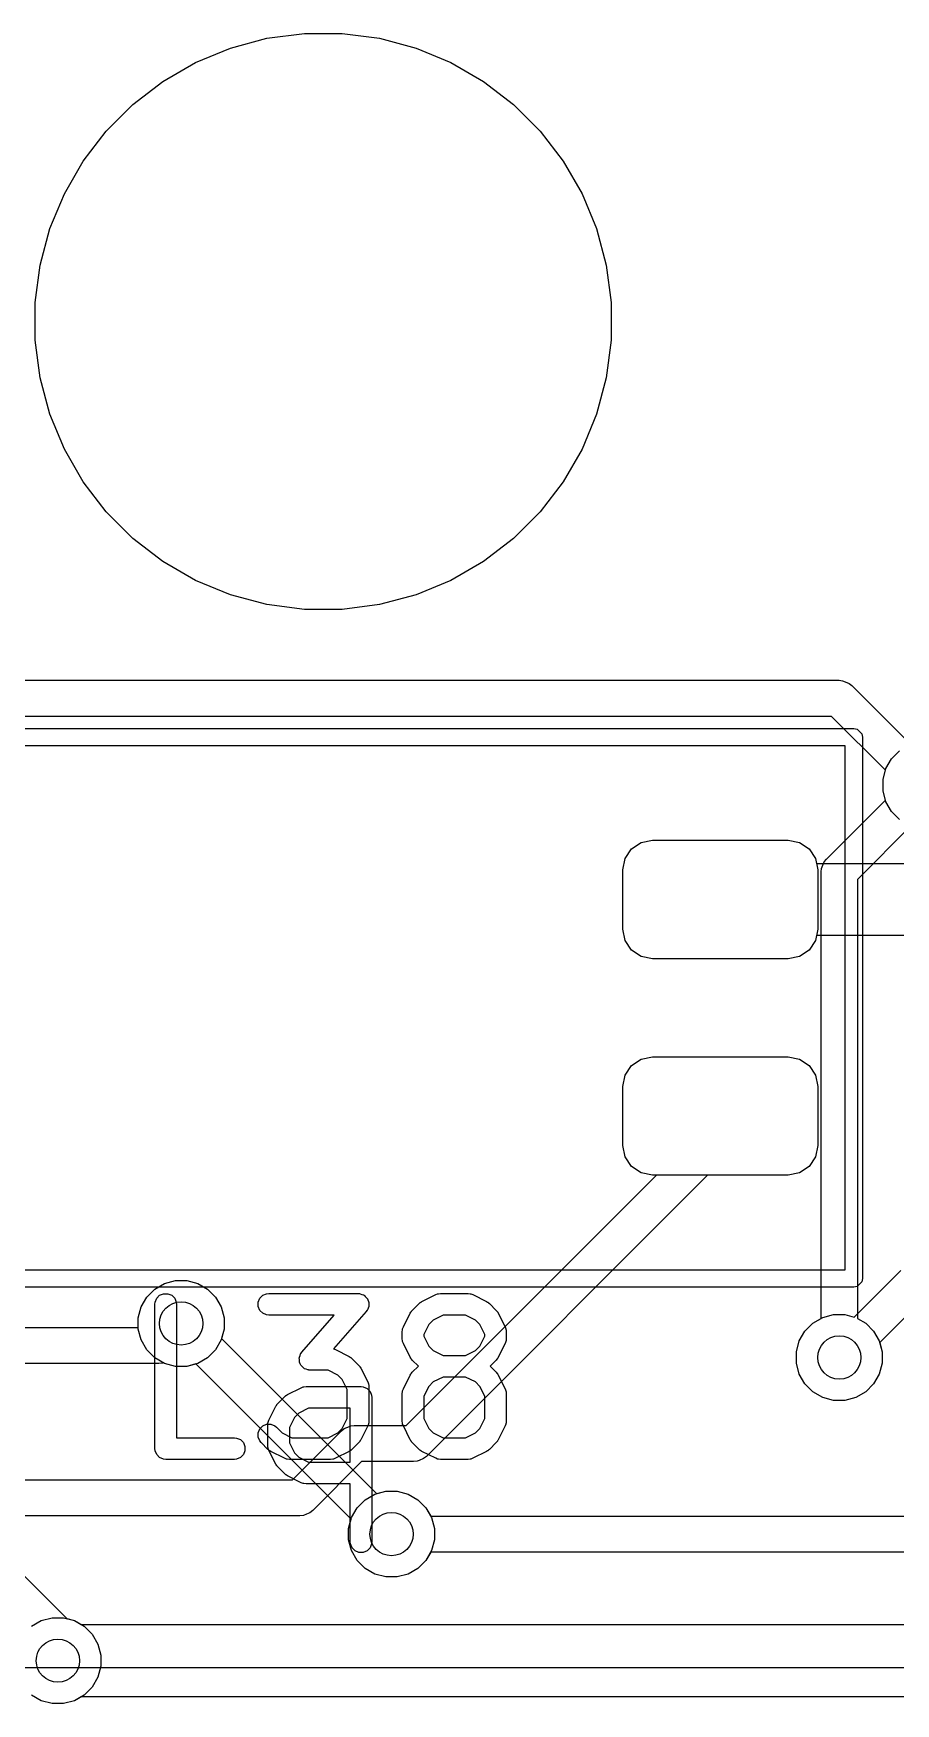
# Model space of a CAD drawing. Header units: millimetres. Extents: x 14 to 286, y -133 to -45.
# Drawn here: x 246.09 to 252.07, y -66.78 to -55.21 of the extents above; entities that cross this region are included whole.
import ezdxf

# ---------------------------------------------------------------- set-up
doc = ezdxf.new("R2010")
doc.units = ezdxf.units.MM
for name, color, linetype, true_color in [('B.Cu', 153, 'CONTINUOUS', 0x4d7fc4), ('B.Mask', 4, 'CONTINUOUS', 0x02ffee), ('B.Silkscreen', 31, 'CONTINUOUS', 0xe8b2a7), ('F.Cu', 13, 'CONTINUOUS', 0xc83434), ('F.Mask', 201, 'CONTINUOUS', 0xd864ff), ('F.Paste', 253, 'CONTINUOUS', 0xb4a09a), ('F.Silkscreen', 41, 'CONTINUOUS', 0xf2eda1), ('User.Drawings', 9, 'CONTINUOUS', 0xc2c2c2)]:
    doc.layers.add(name, color=color, linetype=linetype, true_color=true_color)

msp = doc.modelspace()

# ---------------------------------------------------------------- linework, layer by layer
at = {"layer": 'B.Cu', "linetype": 'CONTINUOUS'}
for p, q in [((252.002636, -60.303395), (252.041794, -60.235572)), ((252.041794, -60.235572), (252.097172, -60.180194)), ((251.982367, -60.379042), (252.002636, -60.303395)), ((251.982367, -60.457358), (251.982367, -60.379042)), ((251.591012, -60.930212), (251.999589, -60.521634)), ((251.999589, -60.521634), (251.982367, -60.457358)), ((252.176365, -60.69841), (251.8044, -61.070376)), ((251.556802, -60.994214), (251.575466, -60.949154)), ((251.575466, -60.949154), (251.575471, -60.949148)), ((251.575471, -60.949148), (251.591012, -60.930212)), ((251.5544, -61.0186), (251.556802, -60.994214)), ((251.5544, -64.112222), (251.5544, -61.0186)), ((251.8044, -61.070376), (251.8044, -64.112222)), ((246.935472, -63.909094), (247.003295, -63.869936)), ((247.003295, -63.869936), (247.078942, -63.849667)), ((247.078942, -63.849667), (247.157258, -63.849667)), ((247.157258, -63.849667), (247.232905, -63.869936)), ((247.232905, -63.869936), (247.300728, -63.909094)), ((246.840936, -64.032295), (246.880094, -63.964472)), ((246.880094, -63.964472), (246.935472, -63.909094)), ((247.300728, -63.909094), (247.356106, -63.964472)), ((247.356106, -63.964472), (247.395264, -64.032295)), ((246.820667, -64.107942), (246.840936, -64.032295)), ((246.820667, -64.186258), (246.820667, -64.107942)), ((247.395264, -64.032295), (247.415533, -64.107942)), ((247.415533, -64.107942), (247.415533, -64.186258)), ((246.840936, -64.261905), (246.820667, -64.186258)), ((247.415533, -64.186258), (247.398057, -64.25148)), ((251.402236, -64.268695), (251.441394, -64.200872)), ((251.441394, -64.200872), (251.496772, -64.145494)), ((251.496772, -64.145494), (251.5544, -64.112222)), ((251.8044, -64.112222), (251.862028, -64.145494)), ((251.862028, -64.145494), (251.917406, -64.200872)), ((251.917406, -64.200872), (251.956564, -64.268695)), ((246.880094, -64.329728), (246.840936, -64.261905)), ((246.935472, -64.385106), (246.880094, -64.329728)), ((247.398057, -64.25148), (248.472966, -65.326389)), ((251.381967, -64.344342), (251.402236, -64.268695)), ((251.956564, -64.268695), (251.976833, -64.344342)), ((247.003295, -64.424264), (246.935472, -64.385106)), ((247.078942, -64.444533), (247.003295, -64.424264)), ((247.157258, -64.444533), (247.078942, -64.444533)), ((247.220588, -64.427564), (247.157258, -64.444533)), ((248.296189, -65.503166), (247.220588, -64.427564)), ((251.381967, -64.422658), (251.381967, -64.344342)), ((251.402236, -64.498305), (251.381967, -64.422658)), ((251.976833, -64.422658), (251.956564, -64.498305)), ((251.976833, -64.344342), (251.976833, -64.422658)), ((251.441394, -64.566128), (251.402236, -64.498305)), ((251.496772, -64.621506), (251.441394, -64.566128)), ((251.917406, -64.566128), (251.862028, -64.621506)), ((251.956564, -64.498305), (251.917406, -64.566128)), ((251.564595, -64.660664), (251.496772, -64.621506)), ((251.640242, -64.680933), (251.564595, -64.660664)), ((251.718558, -64.680933), (251.640242, -64.680933)), ((251.794205, -64.660664), (251.718558, -64.680933)), ((251.862028, -64.621506), (251.794205, -64.660664)), ((245.3037, -65.170046), (246.326229, -66.192575)), ((248.472966, -65.326389), (248.537242, -65.309167)), ((248.537242, -65.309167), (248.615558, -65.309167)), ((248.615558, -65.309167), (248.691205, -65.329436)), ((248.691205, -65.329436), (248.759028, -65.368594)), ((248.759028, -65.368594), (248.814406, -65.423972)), ((248.814406, -65.423972), (248.853564, -65.491795)), ((248.853564, -65.491795), (248.873833, -65.567442)), ((248.278967, -65.567442), (248.296189, -65.503166)), ((248.278967, -65.645758), (248.278967, -65.567442)), ((248.873833, -65.567442), (248.873833, -65.645758)), ((248.299236, -65.721405), (248.278967, -65.645758)), ((248.338394, -65.789228), (248.299236, -65.721405)), ((248.853564, -65.721405), (248.814406, -65.789228)), ((248.873833, -65.645758), (248.853564, -65.721405)), ((248.393772, -65.844606), (248.338394, -65.789228)), ((248.461595, -65.883764), (248.393772, -65.844606)), ((248.759028, -65.844606), (248.691205, -65.883764)), ((248.814406, -65.789228), (248.759028, -65.844606)), ((248.537242, -65.904033), (248.461595, -65.883764)), ((248.615558, -65.904033), (248.537242, -65.904033)), ((248.691205, -65.883764), (248.615558, -65.904033)), ((246.326229, -66.192575), (246.378705, -66.206636)), ((246.378705, -66.206636), (246.446528, -66.245794)), ((246.446528, -66.245794), (246.501906, -66.301172)), ((246.501906, -66.301172), (246.541064, -66.368995)), ((246.541064, -66.368995), (246.561333, -66.444642)), ((246.561333, -66.522958), (246.541064, -66.598605)), ((246.561333, -66.444642), (246.561333, -66.522958)), ((246.541064, -66.598605), (246.501906, -66.666428)), ((246.149095, -66.760964), (246.081272, -66.721806)), ((246.224742, -66.781233), (246.149095, -66.760964)), ((246.378705, -66.760964), (246.303058, -66.781233)), ((246.446528, -66.721806), (246.378705, -66.760964)), ((246.501906, -66.666428), (246.446528, -66.721806)), ((246.303058, -66.781233), (246.224742, -66.781233))]:
    msp.add_line(p, q, dxfattribs=at)
at = {"layer": 'B.Cu'}
for centre in [(247.1181, -64.1471), (251.6794, -64.3835), (248.5764, -65.6066), (246.2639, -66.4838)]:
    msp.add_circle(centre, 0.15, dxfattribs=at)
at = {"layer": 'B.Mask', "linetype": 'CONTINUOUS'}
for p, q in [((247.218423, -55.411155), (247.460121, -55.31104)), ((247.460121, -55.31104), (247.712819, -55.243329)), ((247.712819, -55.243329), (247.972194, -55.209182)), ((247.972194, -55.209182), (248.233806, -55.209182)), ((248.233806, -55.209182), (248.493181, -55.243329)), ((248.493181, -55.243329), (248.745879, -55.31104)), ((248.745879, -55.31104), (248.987577, -55.411155)), ((246.99186, -55.541961), (247.218423, -55.411155)), ((248.987577, -55.411155), (249.21414, -55.541961)), ((246.784308, -55.70122), (246.99186, -55.541961)), ((249.21414, -55.541961), (249.421692, -55.70122)), ((246.59932, -55.886208), (246.784308, -55.70122)), ((249.421692, -55.70122), (249.60668, -55.886208)), ((246.440061, -56.09376), (246.59932, -55.886208)), ((249.60668, -55.886208), (249.765939, -56.09376)), ((246.309255, -56.320323), (246.440061, -56.09376)), ((249.765939, -56.09376), (249.896745, -56.320323)), ((246.20914, -56.562021), (246.309255, -56.320323)), ((249.896745, -56.320323), (249.99686, -56.562021)), ((246.141429, -56.814719), (246.20914, -56.562021)), ((249.99686, -56.562021), (250.064571, -56.814719)), ((246.107282, -57.074094), (246.141429, -56.814719)), ((250.064571, -56.814719), (250.098718, -57.074094)), ((246.107282, -57.335706), (246.107282, -57.074094)), ((250.098718, -57.074094), (250.098718, -57.335706)), ((246.141429, -57.595081), (246.107282, -57.335706)), ((250.098718, -57.335706), (250.064571, -57.595081)), ((246.20914, -57.847779), (246.141429, -57.595081)), ((250.064571, -57.595081), (249.99686, -57.847779)), ((246.309255, -58.089477), (246.20914, -57.847779)), ((249.99686, -57.847779), (249.896745, -58.089477)), ((246.440061, -58.31604), (246.309255, -58.089477)), ((249.896745, -58.089477), (249.765939, -58.31604)), ((246.59932, -58.523592), (246.440061, -58.31604)), ((249.765939, -58.31604), (249.60668, -58.523592)), ((246.784308, -58.70858), (246.59932, -58.523592)), ((249.60668, -58.523592), (249.421692, -58.70858)), ((246.99186, -58.867839), (246.784308, -58.70858)), ((249.421692, -58.70858), (249.21414, -58.867839)), ((247.218423, -58.998645), (246.99186, -58.867839)), ((249.21414, -58.867839), (248.987577, -58.998645)), ((247.460121, -59.09876), (247.218423, -58.998645)), ((248.987577, -58.998645), (248.745879, -59.09876)), ((247.712819, -59.166471), (247.460121, -59.09876)), ((248.745879, -59.09876), (248.493181, -59.166471)), ((247.972194, -59.200618), (247.712819, -59.166471)), ((248.233806, -59.200618), (247.972194, -59.200618)), ((248.493181, -59.166471), (248.233806, -59.200618))]:
    msp.add_line(p, q, dxfattribs=at)
at = {"layer": 'B.Silkscreen', "linetype": 'CONTINUOUS'}
for p, q in [((247.788062, -64.701924), (247.835681, -64.654305)), ((247.835681, -64.654305), (247.84143, -64.649586)), ((247.84143, -64.649586), (247.84273, -64.648088)), ((247.84273, -64.648088), (247.844989, -64.646666)), ((247.844989, -64.646666), (247.847046, -64.644978)), ((247.847046, -64.644978), (247.848873, -64.64422)), ((247.848873, -64.64422), (247.855173, -64.640256)), ((247.855173, -64.640256), (247.950411, -64.592637)), ((247.950411, -64.592637), (247.964142, -64.587382)), ((247.964142, -64.587382), (247.966831, -64.58719)), ((247.966831, -64.58719), (247.96932, -64.58616)), ((247.96932, -64.58616), (247.983952, -64.584719)), ((247.983952, -64.584719), (248.364904, -64.584719)), ((248.364904, -64.584719), (248.379536, -64.58616)), ((248.379536, -64.58616), (248.406572, -64.597359)), ((248.406572, -64.597359), (248.427264, -64.618051)), ((248.427264, -64.618051), (248.438463, -64.645087)), ((248.438463, -64.645087), (248.439904, -64.659719)), ((248.439904, -64.659719), (248.439904, -65.659719)), ((247.726394, -64.816654), (247.774013, -64.721416)), ((247.774013, -64.721416), (247.777977, -64.715116)), ((247.777977, -64.715116), (247.778735, -64.713289)), ((247.778735, -64.713289), (247.780423, -64.711232)), ((247.780423, -64.711232), (247.781845, -64.708973)), ((247.781845, -64.708973), (247.783343, -64.707673)), ((247.783343, -64.707673), (247.788062, -64.701924)), ((247.902734, -64.799384), (247.868476, -64.8679)), ((247.933141, -64.768977), (247.902734, -64.799384)), ((248.001657, -64.734719), (247.933141, -64.768977)), ((248.289904, -64.734719), (248.001657, -64.734719)), ((248.289904, -65.108528), (248.289904, -64.734719)), ((247.718476, -64.850195), (247.719917, -64.835563)), ((247.718476, -64.993052), (247.718476, -64.850195)), ((247.719917, -64.835563), (247.720948, -64.833073)), ((247.720948, -64.833073), (247.721139, -64.830386)), ((247.721139, -64.830386), (247.726394, -64.816654)), ((247.868476, -64.8679), (247.868476, -64.975347)), ((247.719917, -65.007684), (247.718476, -64.993052)), ((247.720948, -65.010173), (247.719917, -65.007684)), ((247.721139, -65.012861), (247.720948, -65.010173)), ((247.726394, -65.026593), (247.721139, -65.012861)), ((247.774013, -65.121831), (247.726394, -65.026593)), ((247.868476, -64.975347), (247.902734, -65.043863)), ((247.777977, -65.12813), (247.774013, -65.121831)), ((247.778735, -65.129958), (247.777977, -65.12813)), ((247.780423, -65.132014), (247.778735, -65.129958)), ((247.781845, -65.134274), (247.780423, -65.132014)), ((247.783343, -65.135573), (247.781845, -65.134274)), ((247.788062, -65.141323), (247.783343, -65.135573)), ((247.835681, -65.188942), (247.788062, -65.141323)), ((247.902734, -65.043863), (247.933141, -65.07427)), ((247.933141, -65.07427), (248.001657, -65.108528)), ((248.001657, -65.108528), (248.289904, -65.108528)), ((247.84143, -65.19366), (247.835681, -65.188942)), ((247.84273, -65.195159), (247.84143, -65.19366)), ((247.844989, -65.19658), (247.84273, -65.195159)), ((247.847046, -65.198269), (247.844989, -65.19658)), ((247.848873, -65.199026), (247.847046, -65.198269)), ((247.855173, -65.202991), (247.848873, -65.199026)), ((247.950411, -65.25061), (247.855173, -65.202991)), ((247.964142, -65.255865), (247.950411, -65.25061)), ((247.966831, -65.256056), (247.964142, -65.255865)), ((247.96932, -65.257087), (247.966831, -65.256056)), ((247.983952, -65.258528), (247.96932, -65.257087)), ((248.289904, -65.258528), (247.983952, -65.258528)), ((248.289904, -65.659719), (248.289904, -65.258528)), ((248.291345, -65.674351), (248.289904, -65.659719)), ((248.302544, -65.701387), (248.291345, -65.674351)), ((248.323236, -65.722079), (248.302544, -65.701387)), ((248.350272, -65.733278), (248.323236, -65.722079)), ((248.406572, -65.722079), (248.379536, -65.733278)), ((248.427264, -65.701387), (248.406572, -65.722079)), ((248.438463, -65.674351), (248.427264, -65.701387)), ((248.439904, -65.659719), (248.438463, -65.674351)), ((248.379536, -65.733278), (248.350272, -65.733278))]:
    msp.add_line(p, q, dxfattribs=at)
at = {"layer": 'F.Cu', "linetype": 'CONTINUOUS'}
for p, q in [((243.340877, -59.6914), (251.678, -59.6914)), ((251.678, -59.6914), (251.702386, -59.693802)), ((251.702386, -59.693802), (251.702387, -59.693802)), ((251.702387, -59.693802), (251.708895, -59.696498)), ((251.708895, -59.696498), (251.747446, -59.712466)), ((251.747446, -59.712466), (251.747451, -59.712471)), ((251.747451, -59.712471), (251.766388, -59.728012)), ((251.766388, -59.728012), (252.176365, -60.137989)), ((251.626224, -59.9414), (243.2891, -59.9414)), ((251.999589, -60.314765), (251.626224, -59.9414)), ((251.982367, -60.379042), (251.999589, -60.314765)), ((251.982367, -60.457358), (251.982367, -60.379042)), ((252.002636, -60.533005), (251.982367, -60.457358)), ((252.041794, -60.600828), (252.002636, -60.533005)), ((252.097172, -60.656206), (252.041794, -60.600828)), ((250.195605, -60.92655), (250.240043, -60.860043)), ((250.240043, -60.860043), (250.30655, -60.815605)), ((250.30655, -60.815605), (250.385, -60.8)), ((250.385, -60.8), (251.325, -60.8)), ((251.325, -60.8), (251.40345, -60.815605)), ((251.40345, -60.815605), (251.469957, -60.860043)), ((251.469957, -60.860043), (251.514395, -60.92655)), ((250.18, -61.005), (250.195605, -60.92655)), ((251.514395, -60.92655), (251.521049, -60.96)), ((251.521049, -60.96), (253.807064, -60.96)), ((250.18, -61.415), (250.18, -61.005)), ((250.195605, -61.49345), (250.18, -61.415)), ((250.240043, -61.559957), (250.195605, -61.49345)), ((250.30655, -61.604395), (250.240043, -61.559957)), ((251.469957, -61.559957), (251.40345, -61.604395)), ((251.514395, -61.49345), (251.469957, -61.559957)), ((251.521049, -61.46), (251.514395, -61.49345)), ((253.9645, -61.46), (251.521049, -61.46)), ((250.385, -61.62), (250.30655, -61.604395)), ((251.325, -61.62), (250.385, -61.62)), ((251.40345, -61.604395), (251.325, -61.62)), ((250.195605, -62.42655), (250.240043, -62.360043)), ((250.240043, -62.360043), (250.30655, -62.315605)), ((250.30655, -62.315605), (250.385, -62.3)), ((250.385, -62.3), (251.325, -62.3)), ((251.325, -62.3), (251.40345, -62.315605)), ((251.40345, -62.315605), (251.469957, -62.360043)), ((251.469957, -62.360043), (251.514395, -62.42655)), ((250.18, -62.505), (250.195605, -62.42655)), ((251.514395, -62.42655), (251.53, -62.505)), ((250.18, -62.915), (250.18, -62.505)), ((251.53, -62.505), (251.53, -62.915)), ((250.195605, -62.99345), (250.18, -62.915)), ((251.53, -62.915), (251.514395, -62.99345)), ((250.240043, -63.059957), (250.195605, -62.99345)), ((250.30655, -63.104395), (250.240043, -63.059957)), ((251.469957, -63.059957), (251.40345, -63.104395)), ((251.514395, -62.99345), (251.469957, -63.059957)), ((248.677524, -64.8549), (250.412423, -63.12)), ((250.765977, -63.12), (248.817688, -65.068288)), ((250.385, -63.12), (250.30655, -63.104395)), ((250.412423, -63.12), (250.385, -63.12)), ((251.325, -63.12), (250.765977, -63.12)), ((251.40345, -63.104395), (251.325, -63.12)), ((246.935472, -63.909094), (247.003295, -63.869936)), ((247.003295, -63.869936), (247.078942, -63.849667)), ((247.078942, -63.849667), (247.157258, -63.849667)), ((247.157258, -63.849667), (247.232905, -63.869936)), ((247.232905, -63.869936), (247.300728, -63.909094)), ((251.782834, -64.103289), (252.104911, -63.781212)), ((246.840936, -64.032295), (246.880094, -63.964472)), ((246.880094, -63.964472), (246.935472, -63.909094)), ((247.300728, -63.909094), (247.356106, -63.964472)), ((247.356106, -63.964472), (247.395264, -64.032295)), ((246.820667, -64.107942), (246.840936, -64.032295)), ((246.820667, -64.1759), (246.820667, -64.107942)), ((247.395264, -64.032295), (247.415533, -64.107942)), ((247.415533, -64.107942), (247.415533, -64.186258)), ((251.496772, -64.145494), (251.564595, -64.106336)), ((251.564595, -64.106336), (251.640242, -64.086067)), ((251.640242, -64.086067), (251.718558, -64.086067)), ((251.718558, -64.086067), (251.782834, -64.103289)), ((252.245077, -63.9946), (251.95961, -64.280065)), ((243.222976, -64.1759), (246.820667, -64.1759)), ((247.415533, -64.186258), (247.395264, -64.261905)), ((251.402236, -64.268695), (251.441394, -64.200872)), ((251.441394, -64.200872), (251.496772, -64.145494)), ((247.356106, -64.329728), (247.300728, -64.385106)), ((247.395264, -64.261905), (247.356106, -64.329728)), ((251.381967, -64.344342), (251.402236, -64.268695)), ((251.95961, -64.280065), (251.976833, -64.344342)), ((246.9643, -64.4259), (243.1712, -64.4259)), ((246.988686, -64.423498), (246.9643, -64.4259)), ((246.988687, -64.423498), (246.988686, -64.423498)), ((246.99642, -64.420294), (246.988687, -64.423498)), ((247.003295, -64.424264), (246.99642, -64.420294)), ((247.078942, -64.444533), (247.003295, -64.424264)), ((247.157258, -64.444533), (247.078942, -64.444533)), ((247.232905, -64.424264), (247.157258, -64.444533)), ((247.300728, -64.385106), (247.232905, -64.424264)), ((251.381967, -64.422658), (251.381967, -64.344342)), ((251.402236, -64.498305), (251.381967, -64.422658)), ((251.976833, -64.422658), (251.956564, -64.498305)), ((251.976833, -64.344342), (251.976833, -64.422658)), ((251.441394, -64.566128), (251.402236, -64.498305)), ((251.496772, -64.621506), (251.441394, -64.566128)), ((251.917406, -64.566128), (251.862028, -64.621506)), ((251.956564, -64.498305), (251.917406, -64.566128)), ((251.564595, -64.660664), (251.496772, -64.621506)), ((251.640242, -64.680933), (251.564595, -64.660664)), ((251.718558, -64.680933), (251.640242, -64.680933)), ((251.794205, -64.660664), (251.718558, -64.680933)), ((251.862028, -64.621506), (251.794205, -64.660664)), ((247.889924, -65.2301), (248.228512, -64.891512)), ((248.228512, -64.891512), (248.247448, -64.875971)), ((248.247448, -64.875971), (248.247454, -64.875966)), ((248.247454, -64.875966), (248.283832, -64.860898)), ((248.283832, -64.860898), (248.292513, -64.857302)), ((248.292513, -64.857302), (248.292514, -64.857302)), ((248.292514, -64.857302), (248.3169, -64.8549)), ((248.3169, -64.8549), (248.677524, -64.8549)), ((248.368676, -65.1049), (248.030088, -65.443488)), ((248.7293, -65.1049), (248.368676, -65.1049)), ((248.753686, -65.102498), (248.7293, -65.1049)), ((248.753687, -65.102498), (248.753686, -65.102498)), ((248.768196, -65.096488), (248.753687, -65.102498)), ((248.798746, -65.083834), (248.768196, -65.096488)), ((248.798751, -65.083828), (248.798746, -65.083834)), ((248.817688, -65.068288), (248.798751, -65.083828)), ((226.346876, -65.2301), (247.889924, -65.2301)), ((248.338394, -65.423972), (248.393772, -65.368594)), ((248.393772, -65.368594), (248.461595, -65.329436)), ((248.461595, -65.329436), (248.537242, -65.309167)), ((248.537242, -65.309167), (248.615558, -65.309167)), ((248.615558, -65.309167), (248.691205, -65.329436)), ((248.691205, -65.329436), (248.759028, -65.368594)), ((248.759028, -65.368594), (248.814406, -65.423972)), ((247.9417, -65.4801), (226.2951, -65.4801)), ((247.966086, -65.477698), (247.9417, -65.4801)), ((247.966087, -65.477698), (247.966086, -65.477698)), ((247.987457, -65.468846), (247.966087, -65.477698)), ((248.011146, -65.459034), (247.987457, -65.468846)), ((248.011151, -65.459028), (248.011146, -65.459034)), ((248.030088, -65.443488), (248.011151, -65.459028)), ((248.278967, -65.567442), (248.299236, -65.491795)), ((248.299236, -65.491795), (248.338394, -65.423972)), ((248.814406, -65.423972), (248.847678, -65.4816)), ((248.847678, -65.4816), (255.109324, -65.4816)), ((248.278967, -65.645758), (248.278967, -65.567442)), ((248.299236, -65.721405), (248.278967, -65.645758)), ((248.338394, -65.789228), (248.299236, -65.721405)), ((248.393772, -65.844606), (248.338394, -65.789228)), ((248.461595, -65.883764), (248.393772, -65.844606)), ((248.759028, -65.844606), (248.691205, -65.883764)), ((248.814406, -65.789228), (248.759028, -65.844606)), ((248.847678, -65.7316), (248.814406, -65.789228)), ((255.1611, -65.7316), (248.847678, -65.7316)), ((248.537242, -65.904033), (248.461595, -65.883764)), ((248.615558, -65.904033), (248.537242, -65.904033)), ((248.691205, -65.883764), (248.615558, -65.904033)), ((246.149095, -66.206636), (246.224742, -66.186367)), ((246.224742, -66.186367), (246.303058, -66.186367)), ((246.303058, -66.186367), (246.378705, -66.206636)), ((246.081272, -66.245794), (246.149095, -66.206636)), ((246.378705, -66.206636), (246.425754, -66.2338)), ((246.425754, -66.2338), (257.406992, -66.2338)), ((246.149095, -66.760964), (246.081272, -66.721806)), ((246.224742, -66.781233), (246.149095, -66.760964)), ((246.378705, -66.760964), (246.303058, -66.781233)), ((246.425754, -66.7338), (246.378705, -66.760964)), ((257.5572, -66.7338), (246.425754, -66.7338)), ((246.303058, -66.781233), (246.224742, -66.781233))]:
    msp.add_line(p, q, dxfattribs=at)
at = {"layer": 'F.Cu'}
for centre in [(247.1181, -64.1471), (251.6794, -64.3835), (248.5764, -65.6066), (246.2639, -66.4838)]:
    msp.add_circle(centre, 0.15, dxfattribs=at)
at = {"layer": 'F.Mask', "linetype": 'CONTINUOUS'}
for p, q in [((247.218423, -55.411155), (247.460121, -55.31104)), ((247.460121, -55.31104), (247.712819, -55.243329)), ((247.712819, -55.243329), (247.972194, -55.209182)), ((247.972194, -55.209182), (248.233806, -55.209182)), ((248.233806, -55.209182), (248.493181, -55.243329)), ((248.493181, -55.243329), (248.745879, -55.31104)), ((248.745879, -55.31104), (248.987577, -55.411155)), ((246.99186, -55.541961), (247.218423, -55.411155)), ((248.987577, -55.411155), (249.21414, -55.541961)), ((246.784308, -55.70122), (246.99186, -55.541961)), ((249.21414, -55.541961), (249.421692, -55.70122)), ((246.59932, -55.886208), (246.784308, -55.70122)), ((249.421692, -55.70122), (249.60668, -55.886208)), ((246.440061, -56.09376), (246.59932, -55.886208)), ((249.60668, -55.886208), (249.765939, -56.09376)), ((246.309255, -56.320323), (246.440061, -56.09376)), ((249.765939, -56.09376), (249.896745, -56.320323)), ((246.20914, -56.562021), (246.309255, -56.320323)), ((249.896745, -56.320323), (249.99686, -56.562021)), ((246.141429, -56.814719), (246.20914, -56.562021)), ((249.99686, -56.562021), (250.064571, -56.814719)), ((246.107282, -57.074094), (246.141429, -56.814719)), ((250.064571, -56.814719), (250.098718, -57.074094)), ((246.107282, -57.335706), (246.107282, -57.074094)), ((250.098718, -57.074094), (250.098718, -57.335706)), ((246.141429, -57.595081), (246.107282, -57.335706)), ((250.098718, -57.335706), (250.064571, -57.595081)), ((246.20914, -57.847779), (246.141429, -57.595081)), ((250.064571, -57.595081), (249.99686, -57.847779)), ((246.309255, -58.089477), (246.20914, -57.847779)), ((249.99686, -57.847779), (249.896745, -58.089477)), ((246.440061, -58.31604), (246.309255, -58.089477)), ((249.896745, -58.089477), (249.765939, -58.31604)), ((246.59932, -58.523592), (246.440061, -58.31604)), ((249.765939, -58.31604), (249.60668, -58.523592)), ((246.784308, -58.70858), (246.59932, -58.523592)), ((249.60668, -58.523592), (249.421692, -58.70858)), ((246.99186, -58.867839), (246.784308, -58.70858)), ((249.421692, -58.70858), (249.21414, -58.867839)), ((247.218423, -58.998645), (246.99186, -58.867839)), ((249.21414, -58.867839), (248.987577, -58.998645)), ((247.460121, -59.09876), (247.218423, -58.998645)), ((248.987577, -58.998645), (248.745879, -59.09876)), ((247.712819, -59.166471), (247.460121, -59.09876)), ((248.745879, -59.09876), (248.493181, -59.166471)), ((247.972194, -59.200618), (247.712819, -59.166471)), ((248.233806, -59.200618), (247.972194, -59.200618)), ((248.493181, -59.166471), (248.233806, -59.200618)), ((250.195605, -60.92655), (250.240043, -60.860043)), ((250.240043, -60.860043), (250.30655, -60.815605)), ((250.30655, -60.815605), (250.385, -60.8)), ((250.385, -60.8), (251.325, -60.8)), ((251.325, -60.8), (251.40345, -60.815605)), ((251.40345, -60.815605), (251.469957, -60.860043)), ((251.469957, -60.860043), (251.514395, -60.92655)), ((250.18, -61.005), (250.195605, -60.92655)), ((251.514395, -60.92655), (251.53, -61.005)), ((250.18, -61.415), (250.18, -61.005)), ((251.53, -61.005), (251.53, -61.415)), ((250.195605, -61.49345), (250.18, -61.415)), ((251.53, -61.415), (251.514395, -61.49345)), ((250.240043, -61.559957), (250.195605, -61.49345)), ((250.30655, -61.604395), (250.240043, -61.559957)), ((251.469957, -61.559957), (251.40345, -61.604395)), ((251.514395, -61.49345), (251.469957, -61.559957)), ((250.385, -61.62), (250.30655, -61.604395)), ((251.325, -61.62), (250.385, -61.62)), ((251.40345, -61.604395), (251.325, -61.62)), ((250.195605, -62.42655), (250.240043, -62.360043)), ((250.240043, -62.360043), (250.30655, -62.315605)), ((250.30655, -62.315605), (250.385, -62.3)), ((250.385, -62.3), (251.325, -62.3)), ((251.325, -62.3), (251.40345, -62.315605)), ((251.40345, -62.315605), (251.469957, -62.360043)), ((251.469957, -62.360043), (251.514395, -62.42655)), ((250.18, -62.505), (250.195605, -62.42655)), ((251.514395, -62.42655), (251.53, -62.505)), ((250.18, -62.915), (250.18, -62.505)), ((251.53, -62.505), (251.53, -62.915)), ((250.195605, -62.99345), (250.18, -62.915)), ((251.53, -62.915), (251.514395, -62.99345)), ((250.240043, -63.059957), (250.195605, -62.99345)), ((250.30655, -63.104395), (250.240043, -63.059957)), ((251.469957, -63.059957), (251.40345, -63.104395)), ((251.514395, -62.99345), (251.469957, -63.059957)), ((250.385, -63.12), (250.30655, -63.104395)), ((251.325, -63.12), (250.385, -63.12)), ((251.40345, -63.104395), (251.325, -63.12))]:
    msp.add_line(p, q, dxfattribs=at)
at = {"layer": 'F.Paste', "linetype": 'CONTINUOUS'}
for p, q in [((250.195605, -60.92655), (250.240043, -60.860043)), ((250.240043, -60.860043), (250.30655, -60.815605)), ((250.30655, -60.815605), (250.385, -60.8)), ((250.385, -60.8), (251.325, -60.8)), ((251.325, -60.8), (251.40345, -60.815605)), ((251.40345, -60.815605), (251.469957, -60.860043)), ((251.469957, -60.860043), (251.514395, -60.92655)), ((250.18, -61.005), (250.195605, -60.92655)), ((251.514395, -60.92655), (251.53, -61.005)), ((250.18, -61.415), (250.18, -61.005)), ((251.53, -61.005), (251.53, -61.415)), ((250.195605, -61.49345), (250.18, -61.415)), ((251.53, -61.415), (251.514395, -61.49345)), ((250.240043, -61.559957), (250.195605, -61.49345)), ((250.30655, -61.604395), (250.240043, -61.559957)), ((251.469957, -61.559957), (251.40345, -61.604395)), ((251.514395, -61.49345), (251.469957, -61.559957)), ((250.385, -61.62), (250.30655, -61.604395)), ((251.325, -61.62), (250.385, -61.62)), ((251.40345, -61.604395), (251.325, -61.62)), ((250.195605, -62.42655), (250.240043, -62.360043)), ((250.240043, -62.360043), (250.30655, -62.315605)), ((250.30655, -62.315605), (250.385, -62.3)), ((250.385, -62.3), (251.325, -62.3)), ((251.325, -62.3), (251.40345, -62.315605)), ((251.40345, -62.315605), (251.469957, -62.360043)), ((251.469957, -62.360043), (251.514395, -62.42655)), ((250.18, -62.505), (250.195605, -62.42655)), ((251.514395, -62.42655), (251.53, -62.505)), ((250.18, -62.915), (250.18, -62.505)), ((251.53, -62.505), (251.53, -62.915)), ((250.195605, -62.99345), (250.18, -62.915)), ((251.53, -62.915), (251.514395, -62.99345)), ((250.240043, -63.059957), (250.195605, -62.99345)), ((250.30655, -63.104395), (250.240043, -63.059957)), ((251.469957, -63.059957), (251.40345, -63.104395)), ((251.514395, -62.99345), (251.469957, -63.059957)), ((250.385, -63.12), (250.30655, -63.104395)), ((251.325, -63.12), (250.385, -63.12)), ((251.40345, -63.104395), (251.325, -63.12))]:
    msp.add_line(p, q, dxfattribs=at)
at = {"layer": 'F.Silkscreen', "linetype": 'CONTINUOUS'}
for p, q in [((247.218423, -55.411155), (247.460121, -55.31104)), ((247.460121, -55.31104), (247.712819, -55.243329)), ((247.712819, -55.243329), (247.972194, -55.209182)), ((247.972194, -55.209182), (248.233806, -55.209182)), ((248.233806, -55.209182), (248.493181, -55.243329)), ((248.493181, -55.243329), (248.745879, -55.31104)), ((248.745879, -55.31104), (248.987577, -55.411155)), ((246.99186, -55.541961), (247.218423, -55.411155)), ((248.987577, -55.411155), (249.21414, -55.541961)), ((246.784308, -55.70122), (246.99186, -55.541961)), ((249.21414, -55.541961), (249.421692, -55.70122)), ((246.59932, -55.886208), (246.784308, -55.70122)), ((249.421692, -55.70122), (249.60668, -55.886208)), ((246.440061, -56.09376), (246.59932, -55.886208)), ((249.60668, -55.886208), (249.765939, -56.09376)), ((246.309255, -56.320323), (246.440061, -56.09376)), ((249.765939, -56.09376), (249.896745, -56.320323)), ((246.20914, -56.562021), (246.309255, -56.320323)), ((249.896745, -56.320323), (249.99686, -56.562021)), ((246.141429, -56.814719), (246.20914, -56.562021)), ((249.99686, -56.562021), (250.064571, -56.814719)), ((246.107282, -57.074094), (246.141429, -56.814719)), ((250.064571, -56.814719), (250.098718, -57.074094)), ((246.107282, -57.335706), (246.107282, -57.074094)), ((250.098718, -57.074094), (250.098718, -57.335706)), ((246.141429, -57.595081), (246.107282, -57.335706)), ((250.098718, -57.335706), (250.064571, -57.595081)), ((246.20914, -57.847779), (246.141429, -57.595081)), ((250.064571, -57.595081), (249.99686, -57.847779)), ((246.309255, -58.089477), (246.20914, -57.847779)), ((249.99686, -57.847779), (249.896745, -58.089477)), ((246.440061, -58.31604), (246.309255, -58.089477)), ((249.896745, -58.089477), (249.765939, -58.31604)), ((246.59932, -58.523592), (246.440061, -58.31604)), ((249.765939, -58.31604), (249.60668, -58.523592)), ((246.784308, -58.70858), (246.59932, -58.523592)), ((249.60668, -58.523592), (249.421692, -58.70858)), ((246.99186, -58.867839), (246.784308, -58.70858)), ((249.421692, -58.70858), (249.21414, -58.867839)), ((247.218423, -58.998645), (246.99186, -58.867839)), ((249.21414, -58.867839), (248.987577, -58.998645)), ((247.460121, -59.09876), (247.218423, -58.998645)), ((248.987577, -58.998645), (248.745879, -59.09876)), ((247.712819, -59.166471), (247.460121, -59.09876)), ((248.745879, -59.09876), (248.493181, -59.166471)), ((247.972194, -59.200618), (247.712819, -59.166471)), ((248.233806, -59.200618), (247.972194, -59.200618)), ((248.493181, -59.166471), (248.233806, -59.200618)), ((244.48, -60.025), (251.78, -60.025)), ((251.78, -60.025), (251.802961, -60.029567)), ((251.802961, -60.029567), (251.835433, -60.062039)), ((251.72, -60.145), (244.54, -60.145)), ((251.72, -63.775), (251.72, -60.145)), ((251.835433, -60.062039), (251.84, -60.085)), ((251.84, -60.085), (251.84, -63.835)), ((245.229853, -63.775), (251.72, -63.775)), ((251.835433, -63.857961), (251.802961, -63.890433)), ((251.84, -63.835), (251.835433, -63.857961)), ((251.78, -63.895), (245.205, -63.895)), ((246.937393, -64.000187), (246.948592, -63.973151)), ((246.948592, -63.973151), (246.969284, -63.952459)), ((246.969284, -63.952459), (246.99632, -63.94126)), ((246.99632, -63.94126), (247.025584, -63.94126)), ((247.025584, -63.94126), (247.05262, -63.952459)), ((247.05262, -63.952459), (247.073312, -63.973151)), ((247.073312, -63.973151), (247.084511, -64.000187)), ((247.651679, -64.000187), (247.662878, -63.973151)), ((247.662878, -63.973151), (247.68357, -63.952459)), ((247.68357, -63.952459), (247.710606, -63.94126)), ((247.710606, -63.94126), (247.725238, -63.939819)), ((247.725238, -63.939819), (248.344285, -63.939819)), ((248.344285, -63.939819), (248.352023, -63.940581)), ((248.352023, -63.940581), (248.353991, -63.94045)), ((248.353991, -63.94045), (248.355346, -63.940908)), ((248.355346, -63.940908), (248.358917, -63.94126)), ((248.358917, -63.94126), (248.370174, -63.945923)), ((248.370174, -63.945923), (248.381712, -63.949825)), ((248.381712, -63.949825), (248.383616, -63.95149)), ((248.383616, -63.95149), (248.385953, -63.952459)), ((248.385953, -63.952459), (248.394563, -63.961069)), ((248.394563, -63.961069), (248.403736, -63.969095)), ((248.403736, -63.969095), (248.404858, -63.971364)), ((248.404858, -63.971364), (248.406645, -63.973151)), ((248.406645, -63.973151), (248.411305, -63.984401)), ((248.411305, -63.984401), (248.416708, -63.995327)), ((248.786935, -63.995356), (248.882173, -63.947737)), ((248.882173, -63.947737), (248.895904, -63.942482)), ((248.895904, -63.942482), (248.898593, -63.94229)), ((248.898593, -63.94229), (248.901082, -63.94126)), ((248.901082, -63.94126), (248.915714, -63.939819)), ((248.915714, -63.939819), (249.10619, -63.939819)), ((249.10619, -63.939819), (249.120822, -63.94126)), ((249.120822, -63.94126), (249.123311, -63.942291)), ((249.123311, -63.942291), (249.125999, -63.942482)), ((249.125999, -63.942482), (249.139731, -63.947737)), ((249.139731, -63.947737), (249.234969, -63.995356)), ((251.802961, -63.890433), (251.78, -63.895)), ((246.935952, -64.014819), (246.937393, -64.000187)), ((246.935952, -65.014819), (246.935952, -64.014819)), ((247.084511, -64.000187), (247.085952, -64.014819)), ((247.085952, -64.014819), (247.085952, -64.939819)), ((247.651679, -64.029451), (247.651679, -64.000187)), ((247.662878, -64.056487), (247.651679, -64.029451)), ((247.68357, -64.077179), (247.662878, -64.056487)), ((247.710606, -64.088378), (247.68357, -64.077179)), ((247.725238, -64.089819), (247.710606, -64.088378)), ((248.179003, -64.089819), (247.725238, -64.089819)), ((247.954509, -64.346383), (248.179003, -64.089819)), ((248.400728, -64.064207), (248.173832, -64.323516)), ((248.405249, -64.057882), (248.400728, -64.064207)), ((248.406645, -64.056487), (248.405249, -64.057882)), ((248.407193, -64.055163), (248.406645, -64.056487)), ((248.409279, -64.052246), (248.407193, -64.055163)), ((248.41318, -64.040708), (248.409279, -64.052246)), ((248.417844, -64.029451), (248.41318, -64.040708)), ((248.416708, -63.995327), (248.416876, -63.99785)), ((248.416876, -63.99785), (248.417844, -64.000187)), ((248.417844, -64.000187), (248.417844, -64.012371)), ((248.417844, -64.012371), (248.418654, -64.024525)), ((248.418654, -64.024525), (248.417844, -64.02692)), ((248.417844, -64.02692), (248.417844, -64.029451)), ((248.658156, -64.171754), (248.705775, -64.076516)), ((248.705775, -64.076516), (248.709739, -64.070216)), ((248.709739, -64.070216), (248.710497, -64.068389)), ((248.710497, -64.068389), (248.712185, -64.066332)), ((248.712185, -64.066332), (248.713607, -64.064073)), ((248.713607, -64.064073), (248.715105, -64.062773)), ((248.715105, -64.062773), (248.719824, -64.057024)), ((248.719824, -64.057024), (248.767443, -64.009405)), ((248.767443, -64.009405), (248.773192, -64.004686)), ((248.773192, -64.004686), (248.774492, -64.003188)), ((248.774492, -64.003188), (248.776751, -64.001766)), ((248.776751, -64.001766), (248.778808, -64.000078)), ((248.778808, -64.000078), (248.780635, -63.99932)), ((248.780635, -63.99932), (248.786935, -63.995356)), ((248.933419, -64.089819), (248.864903, -64.124077)), ((249.088485, -64.089819), (248.933419, -64.089819)), ((249.157001, -64.124077), (249.088485, -64.089819)), ((249.234969, -63.995356), (249.241268, -63.99932)), ((249.241268, -63.99932), (249.243096, -64.000078)), ((249.243096, -64.000078), (249.245152, -64.001766)), ((249.245152, -64.001766), (249.247412, -64.003188)), ((249.247412, -64.003188), (249.248711, -64.004686)), ((249.248711, -64.004686), (249.254461, -64.009405)), ((249.254461, -64.009405), (249.30208, -64.057024)), ((249.30208, -64.057024), (249.306798, -64.062773)), ((249.306798, -64.062773), (249.308297, -64.064073)), ((249.308297, -64.064073), (249.309718, -64.066332)), ((249.309718, -64.066332), (249.311407, -64.068389)), ((249.311407, -64.068389), (249.312164, -64.070216)), ((249.312164, -64.070216), (249.316129, -64.076516)), ((249.316129, -64.076516), (249.363748, -64.171754)), ((248.650238, -64.205295), (248.651679, -64.190663)), ((248.650238, -64.252914), (248.650238, -64.205295)), ((248.651679, -64.190663), (248.65271, -64.188173)), ((248.65271, -64.188173), (248.652901, -64.185486)), ((248.652901, -64.185486), (248.658156, -64.171754)), ((248.834496, -64.154484), (248.800238, -64.223)), ((248.800238, -64.223), (248.800238, -64.235209)), ((248.864903, -64.124077), (248.834496, -64.154484)), ((249.187408, -64.154484), (249.157001, -64.124077)), ((249.221666, -64.223), (249.187408, -64.154484)), ((249.221666, -64.235209), (249.221666, -64.223)), ((249.363748, -64.171754), (249.369003, -64.185485)), ((249.369003, -64.185485), (249.369194, -64.188174)), ((249.369194, -64.188174), (249.370225, -64.190663)), ((249.370225, -64.190663), (249.371666, -64.205295)), ((249.371666, -64.205295), (249.371666, -64.252914)), ((248.173832, -64.323516), (248.18735, -64.328689)), ((248.18735, -64.328689), (248.282588, -64.376308)), ((248.651679, -64.267546), (248.650238, -64.252914)), ((248.65271, -64.270035), (248.651679, -64.267546)), ((248.652901, -64.272723), (248.65271, -64.270035)), ((248.658156, -64.286455), (248.652901, -64.272723)), ((248.705775, -64.381693), (248.658156, -64.286455)), ((248.800238, -64.235209), (248.834496, -64.303725)), ((248.834496, -64.303725), (248.864903, -64.334132)), ((248.864903, -64.334132), (248.933419, -64.36839)), ((249.088485, -64.36839), (249.157001, -64.334132)), ((249.157001, -64.334132), (249.187408, -64.303725)), ((249.187408, -64.303725), (249.221666, -64.235209)), ((249.363748, -64.286455), (249.316129, -64.381693)), ((249.369003, -64.272724), (249.363748, -64.286455)), ((249.369194, -64.270034), (249.369003, -64.272724)), ((249.370225, -64.267546), (249.369194, -64.270034)), ((249.371666, -64.252914), (249.370225, -64.267546)), ((247.936583, -64.386065), (247.937393, -64.383669)), ((247.937393, -64.398218), (247.936583, -64.386065)), ((247.937393, -64.381139), (247.942056, -64.369881)), ((247.937393, -64.383669), (247.937393, -64.381139)), ((247.937393, -64.410403), (247.937393, -64.398218)), ((247.93836, -64.412739), (247.937393, -64.410403)), ((247.938529, -64.415263), (247.93836, -64.412739)), ((247.943931, -64.426188), (247.938529, -64.415263)), ((247.942056, -64.369881), (247.945958, -64.358344)), ((247.948592, -64.437439), (247.943931, -64.426188)), ((247.945958, -64.358344), (247.948043, -64.355426)), ((247.948043, -64.355426), (247.948592, -64.354103)), ((247.948592, -64.354103), (247.949987, -64.352707)), ((247.950378, -64.439225), (247.948592, -64.437439)), ((247.949987, -64.352707), (247.954509, -64.346383)), ((247.951501, -64.441495), (247.950378, -64.439225)), ((247.960673, -64.44952), (247.951501, -64.441495)), ((247.969284, -64.458131), (247.960673, -64.44952)), ((248.282588, -64.376308), (248.288887, -64.380272)), ((248.288887, -64.380272), (248.290715, -64.38103)), ((248.290715, -64.38103), (248.292771, -64.382718)), ((248.292771, -64.382718), (248.295031, -64.38414)), ((248.295031, -64.38414), (248.29633, -64.385638)), ((248.29633, -64.385638), (248.30208, -64.390357)), ((248.30208, -64.390357), (248.349699, -64.437976)), ((248.349699, -64.437976), (248.354417, -64.443725)), ((248.354417, -64.443725), (248.355916, -64.445025)), ((248.355916, -64.445025), (248.357337, -64.447284)), ((248.357337, -64.447284), (248.359026, -64.449341)), ((248.359026, -64.449341), (248.359783, -64.451168)), ((248.359783, -64.451168), (248.363748, -64.457468)), ((248.709739, -64.387992), (248.705775, -64.381693)), ((248.710497, -64.38982), (248.709739, -64.387992)), ((248.712185, -64.391876), (248.710497, -64.38982)), ((248.713607, -64.394136), (248.712185, -64.391876)), ((248.715105, -64.395435), (248.713607, -64.394136)), ((248.719824, -64.401185), (248.715105, -64.395435)), ((248.762029, -64.44339), (248.719824, -64.401185)), ((248.719824, -64.485595), (248.762029, -64.44339)), ((248.933419, -64.36839), (249.088485, -64.36839)), ((249.30208, -64.401185), (249.259875, -64.44339)), ((249.259875, -64.44339), (249.30208, -64.485595)), ((249.306798, -64.395435), (249.30208, -64.401185)), ((249.308297, -64.394136), (249.306798, -64.395435)), ((249.309718, -64.391876), (249.308297, -64.394136)), ((249.311407, -64.38982), (249.309718, -64.391876)), ((249.312164, -64.387992), (249.311407, -64.38982)), ((249.316129, -64.381693), (249.312164, -64.387992)), ((247.97162, -64.459099), (247.969284, -64.458131)), ((247.973525, -64.460765), (247.97162, -64.459099)), ((247.985062, -64.464666), (247.973525, -64.460765)), ((247.99632, -64.46933), (247.985062, -64.464666)), ((247.99989, -64.469681), (247.99632, -64.46933)), ((248.001246, -64.47014), (247.99989, -64.469681)), ((248.003213, -64.470008), (248.001246, -64.47014)), ((248.010952, -64.470771), (248.003213, -64.470008)), ((248.136104, -64.470771), (248.010952, -64.470771)), ((248.20462, -64.505029), (248.136104, -64.470771)), ((248.235027, -64.535436), (248.20462, -64.505029)), ((248.269285, -64.603952), (248.235027, -64.535436)), ((248.363748, -64.457468), (248.411367, -64.552706)), ((248.411367, -64.552706), (248.416622, -64.566437)), ((248.416622, -64.566437), (248.416813, -64.569126)), ((248.416813, -64.569126), (248.417844, -64.571615)), ((248.417844, -64.571615), (248.419285, -64.586247)), ((248.658156, -64.600325), (248.705775, -64.505087)), ((248.705775, -64.505087), (248.709739, -64.498787)), ((248.709739, -64.498787), (248.710497, -64.49696)), ((248.710497, -64.49696), (248.712185, -64.494903)), ((248.712185, -64.494903), (248.713607, -64.492644)), ((248.713607, -64.492644), (248.715105, -64.491344)), ((248.715105, -64.491344), (248.719824, -64.485595)), ((248.864903, -64.552648), (248.834496, -64.583055)), ((248.933419, -64.51839), (248.864903, -64.552648)), ((249.088485, -64.51839), (248.933419, -64.51839)), ((249.157001, -64.552648), (249.088485, -64.51839)), ((249.187408, -64.583055), (249.157001, -64.552648)), ((249.30208, -64.485595), (249.306798, -64.491344)), ((249.306798, -64.491344), (249.308297, -64.492644)), ((249.308297, -64.492644), (249.309718, -64.494903)), ((249.309718, -64.494903), (249.311407, -64.49696)), ((249.311407, -64.49696), (249.312164, -64.498787)), ((249.312164, -64.498787), (249.316129, -64.505087)), ((249.316129, -64.505087), (249.363748, -64.600325)), ((248.269285, -64.806637), (248.269285, -64.603952)), ((248.419285, -64.586247), (248.419285, -64.824342)), ((248.650238, -64.633866), (248.651679, -64.619234)), ((248.650238, -64.824342), (248.650238, -64.633866)), ((248.651679, -64.619234), (248.65271, -64.616744)), ((248.65271, -64.616744), (248.652901, -64.614057)), ((248.652901, -64.614057), (248.658156, -64.600325)), ((248.834496, -64.583055), (248.800238, -64.651571)), ((248.800238, -64.651571), (248.800238, -64.806637)), ((249.221666, -64.651571), (249.187408, -64.583055)), ((249.221666, -64.806637), (249.221666, -64.651571)), ((249.363748, -64.600325), (249.369003, -64.614056)), ((249.369003, -64.614056), (249.369194, -64.616745)), ((249.369194, -64.616745), (249.370225, -64.619234)), ((249.370225, -64.619234), (249.371666, -64.633866)), ((249.371666, -64.633866), (249.371666, -64.824342)), ((247.651679, -64.904948), (247.662878, -64.877912)), ((247.651679, -64.934211), (247.651679, -64.904948)), ((247.662878, -64.877912), (247.683571, -64.857219)), ((247.683571, -64.857219), (247.710607, -64.846021)), ((247.710607, -64.846021), (247.73987, -64.846021)), ((247.73987, -64.846021), (247.766906, -64.85722)), ((247.766906, -64.85722), (247.778272, -64.866548)), ((247.778272, -64.866548), (247.817284, -64.905561)), ((247.817284, -64.905561), (247.8858, -64.939819)), ((248.136104, -64.939819), (248.204619, -64.905561)), ((248.204619, -64.905561), (248.235026, -64.875153)), ((248.235026, -64.875153), (248.269285, -64.806637)), ((248.411367, -64.857883), (248.363748, -64.953121)), ((248.416622, -64.844152), (248.411367, -64.857883)), ((248.416813, -64.841462), (248.416622, -64.844152)), ((248.417844, -64.838974), (248.416813, -64.841462)), ((248.419285, -64.824342), (248.417844, -64.838974)), ((248.651679, -64.838974), (248.650238, -64.824342)), ((248.65271, -64.841463), (248.651679, -64.838974)), ((248.652901, -64.844151), (248.65271, -64.841463)), ((248.658156, -64.857883), (248.652901, -64.844151)), ((248.705775, -64.953121), (248.658156, -64.857883)), ((248.800238, -64.806637), (248.834496, -64.875153)), ((248.834496, -64.875153), (248.864903, -64.905561)), ((248.864903, -64.905561), (248.933419, -64.939819)), ((249.088485, -64.939819), (249.157, -64.905561)), ((249.157, -64.905561), (249.187407, -64.875153)), ((249.187407, -64.875153), (249.221666, -64.806637)), ((249.363748, -64.857883), (249.316129, -64.953121)), ((249.369003, -64.844152), (249.363748, -64.857883)), ((249.369194, -64.841462), (249.369003, -64.844152)), ((249.370225, -64.838974), (249.369194, -64.841462)), ((249.371666, -64.824342), (249.370225, -64.838974)), ((246.937393, -65.029451), (246.935952, -65.014819)), ((246.948592, -65.056487), (246.937393, -65.029451)), ((247.085952, -64.939819), (247.487142, -64.939819)), ((247.487142, -64.939819), (247.501774, -64.94126)), ((247.501774, -64.94126), (247.52881, -64.952459)), ((247.52881, -64.952459), (247.549502, -64.973151)), ((247.549502, -64.973151), (247.560701, -65.000187)), ((247.560701, -65.029451), (247.549502, -65.056487)), ((247.560701, -65.000187), (247.560701, -65.029451)), ((247.662877, -64.961247), (247.651679, -64.934211)), ((247.672204, -64.972612), (247.662877, -64.961247)), ((247.719823, -65.020232), (247.672204, -64.972612)), ((247.725572, -65.02495), (247.719823, -65.020232)), ((247.726873, -65.02645), (247.725572, -65.02495)), ((247.729132, -65.027872), (247.726873, -65.02645)), ((247.731189, -65.02956), (247.729132, -65.027872)), ((247.733016, -65.030317), (247.731189, -65.02956)), ((247.739316, -65.034282), (247.733016, -65.030317)), ((247.834554, -65.081901), (247.739316, -65.034282)), ((247.8858, -64.939819), (248.136104, -64.939819)), ((248.282588, -65.034282), (248.18735, -65.081901)), ((248.288887, -65.030317), (248.282588, -65.034282)), ((248.290715, -65.02956), (248.288887, -65.030317)), ((248.292771, -65.027872), (248.290715, -65.02956)), ((248.295031, -65.02645), (248.292771, -65.027872)), ((248.296331, -65.02495), (248.295031, -65.02645)), ((248.302081, -65.020232), (248.296331, -65.02495)), ((248.349699, -64.972613), (248.302081, -65.020232)), ((248.354417, -64.966863), (248.349699, -64.972613)), ((248.355916, -64.965564), (248.354417, -64.966863)), ((248.357337, -64.963305), (248.355916, -64.965564)), ((248.359027, -64.961247), (248.357337, -64.963305)), ((248.359784, -64.959417), (248.359027, -64.961247)), ((248.363748, -64.953121), (248.359784, -64.959417)), ((248.709738, -64.959417), (248.705775, -64.953121)), ((248.710496, -64.961247), (248.709738, -64.959417)), ((248.712185, -64.963305), (248.710496, -64.961247)), ((248.713607, -64.965564), (248.712185, -64.963305)), ((248.715105, -64.966863), (248.713607, -64.965564)), ((248.719823, -64.972612), (248.715105, -64.966863)), ((248.767442, -65.020232), (248.719823, -64.972612)), ((248.773191, -65.02495), (248.767442, -65.020232)), ((248.774492, -65.02645), (248.773191, -65.02495)), ((248.776751, -65.027872), (248.774492, -65.02645)), ((248.778808, -65.02956), (248.776751, -65.027872)), ((248.780635, -65.030317), (248.778808, -65.02956)), ((248.786935, -65.034282), (248.780635, -65.030317)), ((248.882173, -65.081901), (248.786935, -65.034282)), ((248.933419, -64.939819), (249.088485, -64.939819)), ((249.234969, -65.034282), (249.139731, -65.081901)), ((249.241268, -65.030317), (249.234969, -65.034282)), ((249.243096, -65.02956), (249.241268, -65.030317)), ((249.245152, -65.027872), (249.243096, -65.02956)), ((249.247412, -65.02645), (249.245152, -65.027872)), ((249.248712, -65.02495), (249.247412, -65.02645)), ((249.254462, -65.020232), (249.248712, -65.02495)), ((249.30208, -64.972613), (249.254462, -65.020232)), ((249.306798, -64.966863), (249.30208, -64.972613)), ((249.308297, -64.965564), (249.306798, -64.966863)), ((249.309718, -64.963305), (249.308297, -64.965564)), ((249.311408, -64.961247), (249.309718, -64.963305)), ((249.312165, -64.959417), (249.311408, -64.961247)), ((249.316129, -64.953121), (249.312165, -64.959417)), ((246.969284, -65.077179), (246.948592, -65.056487)), ((246.99632, -65.088378), (246.969284, -65.077179)), ((247.010952, -65.089819), (246.99632, -65.088378)), ((247.487142, -65.089819), (247.010952, -65.089819)), ((247.501774, -65.088378), (247.487142, -65.089819)), ((247.52881, -65.077179), (247.501774, -65.088378)), ((247.549502, -65.056487), (247.52881, -65.077179)), ((247.848285, -65.087156), (247.834554, -65.081901)), ((247.850974, -65.087347), (247.848285, -65.087156)), ((247.853463, -65.088378), (247.850974, -65.087347)), ((247.868095, -65.089819), (247.853463, -65.088378)), ((248.153809, -65.089819), (247.868095, -65.089819)), ((248.168441, -65.088378), (248.153809, -65.089819)), ((248.17093, -65.087346), (248.168441, -65.088378)), ((248.173618, -65.087156), (248.17093, -65.087346)), ((248.18735, -65.081901), (248.173618, -65.087156)), ((248.895904, -65.087156), (248.882173, -65.081901)), ((248.898593, -65.087347), (248.895904, -65.087156)), ((248.901082, -65.088378), (248.898593, -65.087347)), ((248.915714, -65.089819), (248.901082, -65.088378)), ((249.10619, -65.089819), (248.915714, -65.089819)), ((249.120822, -65.088378), (249.10619, -65.089819)), ((249.123311, -65.087346), (249.120822, -65.088378)), ((249.125999, -65.087156), (249.123311, -65.087346)), ((249.139731, -65.081901), (249.125999, -65.087156))]:
    msp.add_line(p, q, dxfattribs=at)
at = {"layer": 'User.Drawings', "linetype": 'CONTINUOUS'}
msp.add_line((238.653, -66.530009), (257.501716, -66.530009), dxfattribs=at)

doc.saveas('drawing.dxf')
